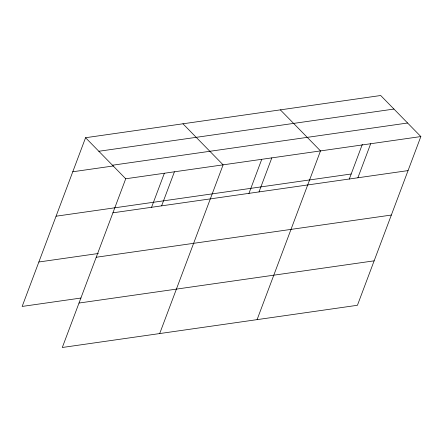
<?xml version="1.0" encoding="UTF-8"?>
<svg xmlns="http://www.w3.org/2000/svg" width="443" height="443" viewBox="0 0 443 443"><rect width="100%" height="100%" fill="white"/><g stroke="black" fill="none" stroke-linecap="round" stroke-linejoin="round"><path stroke-width="0.66" d="M420.85 136.56L125.723 178.767L62.302 347.489L357.429 305.282L420.85 136.56L380.698 95.511L85.571 137.718L22.15 306.44L80.991 298.028M151.523 207.435L164.353 173.291M161.623 205.845L174.42 171.806M159.696 333.562L223.117 164.84L182.959 123.791M248.911 193.508L261.747 159.358M259.017 191.913L271.814 157.874M257.09 319.63L320.505 150.908L280.353 109.858M349.256 179.155L362.33 144.363M357.883 177.776L370.68 143.731M98.822 151.268L393.949 109.056M112.472 165.222L407.599 123.01M72.774 171.762L113.353 165.959M56.067 216.206L351.194 173.994M112.926 212.812L408.053 170.599M38.857 261.996L98.374 253.485M96.225 257.256L391.352 215.043M79.009 303.045L374.136 260.833M85.571 137.718L125.723 178.767"/></g></svg>
